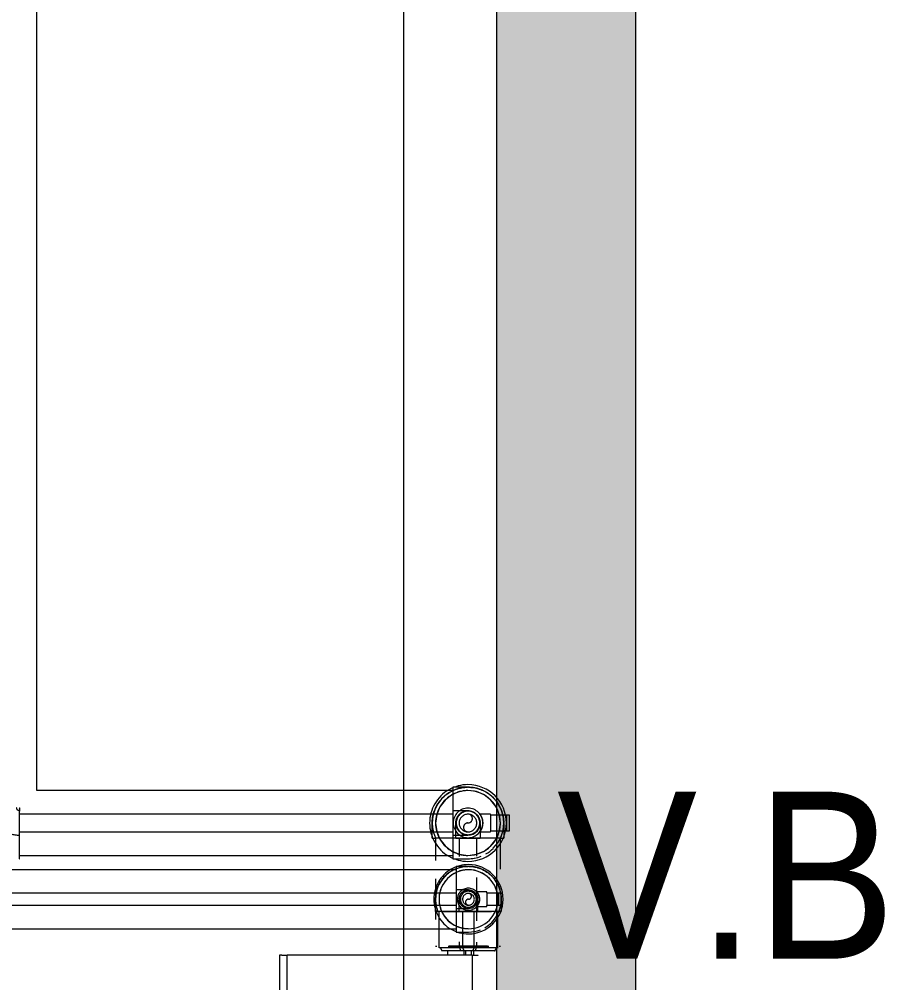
# Model space of a CAD drawing. Header units: metres. Extents: x 32 to 132, y -29 to 44.
# Drawn here: x 127.422 to 128.354, y -17.15 to -16.112 of the extents above; entities that cross this region are included whole.
import ezdxf

# ---------------------------------------------------------------- set-up
doc = ezdxf.new("R2010")
doc.units = ezdxf.units.M
doc.header["$LTSCALE"] = 100
doc.linetypes.add('HIDDEN JT', pattern=[0.0016, 0.001, -0.0006])
for name, color, linetype, lineweight in [('A-ANNO-NOTE', 7, 'Continuous', 9), ('Arqui', 8, 'Continuous', 0), ('M-EQPM', 7, 'Continuous', 18), ('P-PIPE', 7, 'Continuous', 18)]:
    doc.layers.add(name, color=color, linetype=linetype, lineweight=lineweight)
doc.layers.add('A-DETL', color=7, linetype='Continuous', lineweight=9, true_color=0x00a600)
doc.styles.add('SansSerif_1', font='SANSS__.TTF', dxfattribs={"width": 0.9, "height": 0.0018})

# ---------------------------------------------------------------- blocks, each defined once
blk = doc.blocks.new('estructura etapa 3')
at = {"layer": 'Arqui'}
blk.add_line((-49.6036, -6655.2792), (-49.6036, -6714.8391), dxfattribs=at)
blk = doc.blocks.new('A$C4ed580ad')
at = {"layer": 'Arqui', "ltscale": 0.3}
h = blk.add_hatch(color=256, dxfattribs=at)
h.dxf.hatch_style = 1
h.paths.add_polyline_path([(47.9816, 63.0005), (47.8316, 63.0005), (47.8316, 9.2757), (47.9816, 9.2757)])
at = {"layer": 'Arqui'}
blk.add_lwpolyline([(47.9816, 63.0005), (47.8316, 63.0005), (47.8316, 9.2757), (47.9816, 9.2757)], close=True, dxfattribs=at)
blk.add_blockref('estructura etapa 3', (97.3352, 6720.7245), dxfattribs=at)
blk = doc.blocks.new('USA_IDU_RAC_QMD3_231005_SALIDA ATRAS - 18_000BTU_ 208-230V_ AR18CSDABWKNCV-V70-NIVEL 04')
at = {"layer": 'A-DETL', "color": 7, "linetype": 'HIDDEN JT'}
for centre, major_axis, start_param, end_param in [((82.4708, -17.1202), (-0.00661, 0), 6.051933, 6.283185), ((82.6763, -17.1202), (-0.00226, 0), 3.141596, 3.403395)]:
    blk.add_ellipse(centre, major_axis=major_axis, ratio=0.000003, start_param=start_param, end_param=end_param, dxfattribs=at)
at = {"layer": 'M-EQPM', "color": 1, "true_color": 0xff0000}
for p, q in [((82.4642, -17.1202), (82.4642, -18.1759)), ((82.4668, -17.1202), (82.4724, -17.1202)), ((82.4724, -18.1759), (82.4724, -17.1202)), ((82.645, -17.1156), (82.645, -17.1202)), ((82.663, -17.1202), (82.663, -17.1156)), ((82.6644, -17.1156), (82.6644, -17.1202)), ((82.6707, -17.1202), (82.6707, -17.1156)), ((82.6716, -17.1202), (82.6782, -17.1202)), ((82.6716, -17.1202), (82.6716, -18.1759)), ((82.6734, -17.1202), (82.6734, -17.1156))]:
    blk.add_line(p, q, dxfattribs=at)
for centre, major_axis, start_param, end_param in [((82.4708, -17.1202), (-0.00661, 0), 5.358164, 6.283185), ((82.6586, -17.1202), (-0.4979, 0), 4.686303, 5.095564), ((82.6763, -17.1202), (-0.00226, 0), 3.141596, 3.665195)]:
    blk.add_ellipse(centre, major_axis=major_axis, ratio=0.000003, start_param=start_param, end_param=end_param, dxfattribs=at)
blk = doc.blocks.new('Elbow - Welded - REFRIGERACION-V88-NIVEL 04')
at = {"layer": 'A-DETL', "color": 11, "linetype": 'HIDDEN JT', "true_color": 0xff8080}
for p, q in [((82.6576, -17.0732), (82.6675, -17.0732)), ((82.6675, -17.0732), (82.6775, -17.0732))]:
    blk.add_line(p, q, dxfattribs=at)
at = {"layer": 'A-DETL', "color": 11, "linetype": 'HIDDEN JT', "true_color": 0xff8080, "flags": 128}
for points in [[(82.6576, -17.0601), (82.6576, -17.0597), (82.6576, -17.0593), (82.6576, -17.0589), (82.6577, -17.0585), (82.6578, -17.0581), (82.6579, -17.0577), (82.658, -17.0573), (82.6581, -17.0569), (82.6582, -17.0565), (82.6584, -17.0562), (82.6585, -17.0558), (82.6587, -17.0555), (82.6589, -17.0551), (82.6591, -17.0548), (82.6593, -17.0544), (82.6595, -17.0541), (82.6598, -17.0538), (82.66, -17.0535), (82.6603, -17.0532), (82.6606, -17.0529), (82.6609, -17.0526), (82.6612, -17.0524), (82.6615, -17.0521), (82.6618, -17.0519), (82.6622, -17.0517), (82.6625, -17.0515), (82.6628, -17.0513), (82.6632, -17.0511), (82.6636, -17.0509), (82.6639, -17.0508), (82.6643, -17.0506), (82.6647, -17.0505), (82.6649, -17.0504)], [(82.6655, -17.0503), (82.6658, -17.0502), (82.6662, -17.0502), (82.6666, -17.0501), (82.667, -17.0501)], [(82.668, -17.0501), (82.6683, -17.0501), (82.6687, -17.0502), (82.6691, -17.0502), (82.6695, -17.0503), (82.6697, -17.0503)], [(82.6706, -17.0506), (82.6707, -17.0506), (82.6711, -17.0507), (82.6714, -17.0509), (82.6718, -17.051), (82.6721, -17.0512)], [(82.6729, -17.0517), (82.6732, -17.0518), (82.6735, -17.0521), (82.6738, -17.0523), (82.6741, -17.0526), (82.6742, -17.0527)], [(82.6749, -17.0533), (82.675, -17.0534), (82.6752, -17.0537), (82.6755, -17.054), (82.6757, -17.0543), (82.6759, -17.0547)], [(82.6764, -17.0555), (82.6765, -17.0557), (82.6767, -17.0561), (82.6768, -17.0564), (82.677, -17.0568), (82.677, -17.057)], [(82.6773, -17.058), (82.6774, -17.0584), (82.6774, -17.0588), (82.6775, -17.0592), (82.6775, -17.0595)], [(82.6576, -17.0732), (82.6576, -17.0727), (82.6576, -17.0722), (82.6576, -17.0716), (82.6576, -17.0711), (82.6576, -17.0706), (82.6576, -17.0701), (82.6576, -17.0696), (82.6576, -17.0691), (82.6576, -17.0686), (82.6576, -17.0681), (82.6576, -17.0676), (82.6576, -17.0671), (82.6576, -17.0667), (82.6576, -17.0662), (82.6576, -17.0658), (82.6576, -17.0654), (82.6576, -17.0649), (82.6576, -17.0645), (82.6576, -17.0641), (82.6576, -17.0638), (82.6576, -17.0634), (82.6576, -17.0631), (82.6576, -17.0627), (82.6576, -17.0624), (82.6576, -17.0621), (82.6576, -17.0619), (82.6576, -17.0616), (82.6576, -17.0614), (82.6576, -17.0611), (82.6576, -17.0609), (82.6576, -17.0608), (82.6576, -17.0606), (82.6576, -17.0605), (82.6576, -17.0603), (82.6576, -17.0602), (82.6576, -17.0602), (82.6576, -17.0601), (82.6576, -17.0601), (82.6576, -17.0601)], [(82.6775, -17.0604), (82.6775, -17.0606), (82.6775, -17.0607), (82.6775, -17.0609), (82.6775, -17.0611), (82.6775, -17.0613), (82.6775, -17.0615), (82.6775, -17.0618), (82.6775, -17.0621), (82.6775, -17.0624), (82.6775, -17.0627), (82.6775, -17.063), (82.6775, -17.0633), (82.6775, -17.0637), (82.6775, -17.064), (82.6775, -17.0644), (82.6775, -17.0648), (82.6775, -17.0652), (82.6775, -17.0657), (82.6775, -17.0661), (82.6775, -17.0665), (82.6775, -17.067), (82.6775, -17.0675), (82.6775, -17.068), (82.6775, -17.0684), (82.6775, -17.0689), (82.6775, -17.0694), (82.6775, -17.0699), (82.6775, -17.0705), (82.6775, -17.071), (82.6775, -17.0715), (82.6775, -17.072), (82.6775, -17.0725), (82.6775, -17.0731), (82.6775, -17.0732)]]:
    blk.add_lwpolyline(points, dxfattribs=at)
at = {"layer": 'A-DETL', "color": 11, "linetype": 'HIDDEN JT', "true_color": 0xff8080}
blk.add_arc((82.6675, -17.0601), 0.00997, 105, 255, dxfattribs=at)
blk = doc.blocks.new('Elbow - Welded - REFRIGERACION-V73-NIVEL 04')
at = {"layer": 'A-DETL', "color": 11, "linetype": 'HIDDEN JT', "true_color": 0xff8080, "flags": 128}
for points in [[(76.4533, -8.513), (76.4532, -8.513), (76.453, -8.513), (76.4529, -8.513), (76.4527, -8.513)], [(76.4528, -8.533), (76.453, -8.533), (76.4532, -8.533), (76.4533, -8.533)]]:
    blk.add_lwpolyline(points, dxfattribs=at)
at = {"layer": 'P-PIPE', "color": 11, "true_color": 0xff8080, "flags": 128}
for points in [[(76.4537, -8.513), (76.4537, -8.513), (76.4537, -8.513), (76.4536, -8.513), (76.4535, -8.513), (76.4534, -8.513), (76.4533, -8.513), (76.4532, -8.513), (76.453, -8.513), (76.4529, -8.513), (76.4527, -8.513), (76.4525, -8.513), (76.4522, -8.513), (76.452, -8.513), (76.4517, -8.513), (76.4514, -8.513), (76.4511, -8.513), (76.4508, -8.513), (76.4504, -8.513), (76.4501, -8.513), (76.4497, -8.513), (76.4493, -8.513), (76.4489, -8.513), (76.4485, -8.513), (76.4481, -8.513), (76.4477, -8.513), (76.4472, -8.513), (76.4468, -8.513), (76.4463, -8.513), (76.4458, -8.513), (76.4453, -8.513), (76.4448, -8.513), (76.4443, -8.513), (76.4438, -8.513), (76.4433, -8.513), (76.4428, -8.513), (76.4423, -8.513), (76.4418, -8.513), (76.4412, -8.513), (76.4407, -8.513), (76.4406, -8.513)], [(76.4406, -8.533), (76.4411, -8.533), (76.4416, -8.533), (76.4421, -8.533), (76.4427, -8.533), (76.4432, -8.533), (76.4437, -8.533), (76.4442, -8.533), (76.4447, -8.533), (76.4452, -8.533), (76.4457, -8.533), (76.4462, -8.533), (76.4466, -8.533), (76.4471, -8.533), (76.4475, -8.533), (76.448, -8.533), (76.4484, -8.533), (76.4488, -8.533), (76.4492, -8.533), (76.4496, -8.533), (76.45, -8.533), (76.4503, -8.533), (76.4507, -8.533), (76.451, -8.533), (76.4513, -8.533), (76.4516, -8.533), (76.4519, -8.533), (76.4522, -8.533), (76.4524, -8.533), (76.4526, -8.533), (76.4528, -8.533), (76.453, -8.533), (76.4532, -8.533), (76.4533, -8.533), (76.4534, -8.533), (76.4535, -8.533), (76.4536, -8.533), (76.4537, -8.533), (76.4537, -8.533), (76.4537, -8.533)]]:
    blk.add_lwpolyline(points, dxfattribs=at)
at = {"layer": 'P-PIPE', "color": 11, "true_color": 0xff8080}
for start, end in [(0, 105), (255, 0)]:
    blk.add_arc((76.4537, -8.523), 0.00997, start, end, dxfattribs=at)
blk = doc.blocks.new('Elbow - Welded - REFRIGERACION-2702844-NIVEL 04')
at = {"layer": 'A-DETL', "color": 11, "linetype": 'HIDDEN JT', "true_color": 0xff8080}
for p, q in [((82.6539, -16.9943), (82.6671, -16.9943)), ((82.6671, -16.9943), (82.6758, -16.9943)), ((82.6764, -16.9943), (82.6802, -16.9943))]:
    blk.add_line(p, q, dxfattribs=at)
at = {"layer": 'A-DETL', "color": 11, "linetype": 'HIDDEN JT', "true_color": 0xff8080, "flags": 128}
for points in [[(82.6539, -16.978), (82.6539, -16.9775), (82.654, -16.9769), (82.654, -16.9764), (82.6541, -16.9759), (82.6542, -16.9754), (82.6543, -16.9749), (82.6544, -16.9743), (82.6546, -16.9738), (82.6548, -16.9733), (82.655, -16.9729), (82.6552, -16.9724), (82.6554, -16.9719), (82.6557, -16.9714), (82.6559, -16.971), (82.6562, -16.9706), (82.6565, -16.9701), (82.6569, -16.9697), (82.6572, -16.9693), (82.6576, -16.9689), (82.6579, -16.9685), (82.6583, -16.9682), (82.6587, -16.9678), (82.6591, -16.9675), (82.6595, -16.9672), (82.66, -16.9669), (82.6604, -16.9666), (82.6609, -16.9664), (82.6614, -16.9661), (82.6618, -16.9659), (82.6623, -16.9657), (82.6628, -16.9655), (82.6632, -16.9654)], [(82.6641, -16.9652), (82.6643, -16.9651), (82.6648, -16.965), (82.6654, -16.9649), (82.6659, -16.9649), (82.6664, -16.9648), (82.6666, -16.9648)], [(82.6675, -16.9648), (82.6676, -16.9648), (82.6681, -16.9649), (82.6687, -16.9649), (82.6692, -16.965), (82.6697, -16.9651), (82.67, -16.9652)], [(82.6709, -16.9654), (82.6712, -16.9655), (82.6717, -16.9657), (82.6722, -16.9659), (82.6727, -16.9661), (82.6732, -16.9663), (82.6733, -16.9664)], [(82.6741, -16.9668), (82.6745, -16.9671), (82.6749, -16.9674), (82.6753, -16.9678), (82.6757, -16.9681), (82.676, -16.9684)], [(82.6767, -16.969), (82.6769, -16.9692), (82.6772, -16.9696), (82.6775, -16.97), (82.6779, -16.9704), (82.6781, -16.9709), (82.6782, -16.971)], [(82.6787, -16.9718), (82.6789, -16.9723), (82.6791, -16.9727), (82.6793, -16.9732), (82.6795, -16.9737), (82.6797, -16.9741)], [(82.6799, -16.975), (82.6799, -16.9752), (82.68, -16.9757), (82.6801, -16.9763), (82.6802, -16.9768), (82.6802, -16.9773), (82.6802, -16.9775)], [(82.6539, -16.9943), (82.6539, -16.9936), (82.6539, -16.993), (82.6539, -16.9923), (82.6539, -16.9917), (82.6539, -16.9911), (82.6539, -16.9904), (82.6539, -16.9898), (82.6539, -16.9892), (82.6539, -16.9886), (82.6539, -16.9879), (82.6539, -16.9873), (82.6539, -16.9868), (82.6539, -16.9862), (82.6539, -16.9856), (82.6539, -16.9851), (82.6539, -16.9846), (82.6539, -16.984), (82.6539, -16.9835), (82.6539, -16.9831), (82.6539, -16.9826), (82.6539, -16.9821), (82.6539, -16.9817), (82.6539, -16.9813), (82.6539, -16.9809), (82.6539, -16.9806), (82.6539, -16.9802), (82.6539, -16.9799), (82.6539, -16.9796), (82.6539, -16.9793), (82.6539, -16.9791), (82.6539, -16.9789), (82.6539, -16.9787), (82.6539, -16.9785), (82.6539, -16.9783), (82.6539, -16.9782), (82.6539, -16.9781), (82.6539, -16.978), (82.6539, -16.978), (82.6539, -16.978)], [(82.6802, -16.9784), (82.6802, -16.9784), (82.6802, -16.9786), (82.6802, -16.9788), (82.6802, -16.979), (82.6802, -16.9793), (82.6802, -16.9795), (82.6802, -16.9798), (82.6802, -16.9801), (82.6802, -16.9805), (82.6802, -16.9808), (82.6802, -16.9812), (82.6802, -16.9816), (82.6802, -16.982), (82.6802, -16.9825), (82.6802, -16.9829), (82.6802, -16.9834), (82.6802, -16.9839), (82.6802, -16.9844), (82.6802, -16.9849), (82.6802, -16.9855), (82.6802, -16.986), (82.6802, -16.9866), (82.6802, -16.9872), (82.6802, -16.9878), (82.6802, -16.9884), (82.6802, -16.989), (82.6802, -16.9896), (82.6802, -16.9902), (82.6802, -16.9909), (82.6802, -16.9915), (82.6802, -16.9922), (82.6802, -16.9928), (82.6802, -16.9935), (82.6802, -16.9941), (82.6802, -16.9943)]]:
    blk.add_lwpolyline(points, dxfattribs=at)
at = {"layer": 'A-DETL', "color": 11, "linetype": 'HIDDEN JT', "true_color": 0xff8080}
for start, end in [(113.4229, 228.9763), (237.6592, 255)]:
    blk.add_arc((82.6671, -16.978), 0.0131, start, end, dxfattribs=at)
blk = doc.blocks.new('Elbow - Welded - REFRIGERACION-V89-NIVEL 04')
at = {"layer": 'A-DETL', "color": 1, "linetype": 'HIDDEN JT', "true_color": 0xff0000, "flags": 128}
blk.add_lwpolyline([(-0.0131, 0.0163), (-0.0131, 0.0162), (-0.0132, 0.0161), (-0.0132, 0.0159), (-0.0132, 0.0158), (-0.0132, 0.0157), (-0.0132, 0.0156), (-0.0133, 0.0154), (-0.0133, 0.0153), (-0.0134, 0.0152), (-0.0134, 0.0151), (-0.0134, 0.015), (-0.0135, 0.0149), (-0.0136, 0.0147), (-0.0136, 0.0146), (-0.0137, 0.0145), (-0.0138, 0.0144), (-0.0139, 0.0143), (-0.0139, 0.0142), (-0.014, 0.0141), (-0.0141, 0.014), (-0.0142, 0.014), (-0.0143, 0.0139), (-0.0144, 0.0138), (-0.0145, 0.0137), (-0.0146, 0.0136), (-0.0147, 0.0136), (-0.0148, 0.0135), (-0.0149, 0.0135), (-0.0151, 0.0134), (-0.0152, 0.0134), (-0.0153, 0.0133), (-0.0154, 0.0133), (-0.0155, 0.0132), (-0.0157, 0.0132), (-0.0158, 0.0132), (-0.0159, 0.0132), (-0.016, 0.0132), (-0.0162, 0.0132), (-0.0163, 0.0131), (-0.0163, 0.0131)], dxfattribs=at)
at = {"layer": 'P-PIPE', "color": 1, "true_color": 0xff0000, "flags": 128}
for points in [[(-0.0163, -0.0131), (-0.0151, -0.0131), (-0.014, -0.0131), (-0.0128, -0.0129), (-0.0116, -0.0128), (-0.0105, -0.0126), (-0.0093, -0.0123), (-0.0082, -0.012), (-0.0071, -0.0117), (-0.0059, -0.0113), (-0.0048, -0.0108), (-0.0038, -0.0103), (-0.0027, -0.0098), (-0.0017, -0.0093), (-0.0007, -0.0086), (0.0003, -0.008), (0.0013, -0.0073), (0.0022, -0.0066), (0.0031, -0.0058), (0.004, -0.005), (0.0048, -0.0042), (0.0056, -0.0033), (0.0064, -0.0025), (0.0071, -0.0015), (0.0078, -0.0006), (0.0085, 0.0004), (0.0091, 0.0014), (0.0097, 0.0024), (0.0102, 0.0035), (0.0107, 0.0046), (0.0111, 0.0056), (0.0115, 0.0068), (0.0119, 0.0079), (0.0122, 0.009), (0.0125, 0.0102), (0.0127, 0.0113), (0.0129, 0.0125), (0.013, 0.0136), (0.0131, 0.0148), (0.0131, 0.016), (0.0131, 0.0163)], [(-0.0131, 0.0163), (-0.0131, 0.0162), (-0.0132, 0.0161), (-0.0132, 0.0159), (-0.0132, 0.0158), (-0.0132, 0.0157), (-0.0132, 0.0156), (-0.0133, 0.0154), (-0.0133, 0.0153), (-0.0134, 0.0152), (-0.0134, 0.0151), (-0.0134, 0.015), (-0.0135, 0.0149), (-0.0136, 0.0147), (-0.0136, 0.0146), (-0.0137, 0.0145), (-0.0138, 0.0144), (-0.0139, 0.0143), (-0.0139, 0.0142), (-0.014, 0.0141), (-0.0141, 0.014), (-0.0142, 0.014), (-0.0143, 0.0139), (-0.0144, 0.0138), (-0.0145, 0.0137), (-0.0146, 0.0136), (-0.0147, 0.0136), (-0.0148, 0.0135), (-0.0149, 0.0135), (-0.0151, 0.0134), (-0.0152, 0.0134), (-0.0153, 0.0133), (-0.0154, 0.0133), (-0.0155, 0.0132), (-0.0157, 0.0132), (-0.0158, 0.0132), (-0.0159, 0.0132), (-0.016, 0.0132), (-0.0162, 0.0132), (-0.0163, 0.0131)]]:
    blk.add_lwpolyline(points, dxfattribs=at)
blk = doc.blocks.new('Ball_Valve-Brass-Standard_Port-WATTS-WBVS3-0_38_Thru_3_00_Inch-Soldered - 5_8_-V91-NIVEL 04')
at = {"layer": 'A-DETL', "color": 11, "linetype": 'HIDDEN JT', "true_color": 0xff8080}
for p, q in [((82.6912, -13.2454), (82.6798, -13.2454)), ((82.6912, -13.2457), (82.6912, -13.2454)), ((82.6912, -13.2462), (82.7044, -13.2462)), ((82.6912, -13.2462), (82.6912, -13.2637)), ((82.6798, -13.2645), (82.6912, -13.2645)), ((82.7044, -13.2637), (82.6912, -13.2637)), ((82.6912, -13.2645), (82.6912, -13.2641))]:
    blk.add_line(p, q, dxfattribs=at)
for radius, start, end in [(0.0159, 90, 270), (0.0159, 270, 90), (0.0127, 90, 270), (0.0127, 90, 195), (0.0127, 270, 90), (0.0127, 46.8793, 90), (0.0127, 15, 45), (0.0127, 300, 330), (0.0127, 255, 270), (0.0127, 270, 285)]:
    blk.add_arc((82.6671, -13.2549), radius, start, end, dxfattribs=at)
for points, knots in [([(82.6799, -13.2456), (82.6799, -13.2456), (82.68, -13.2457), (82.6802, -13.246), (82.6804, -13.2463), (82.6805, -13.2465), (82.6807, -13.2467), (82.6808, -13.2469), (82.6809, -13.2472), (82.6812, -13.2476), (82.6814, -13.2481), (82.6816, -13.2485), (82.6817, -13.2488), (82.6818, -13.2491), (82.682, -13.2495), (82.6822, -13.2501), (82.6824, -13.2508), (82.6826, -13.2516), (82.6827, -13.2524), (82.6829, -13.2535), (82.6829, -13.2544), (82.683, -13.2549)], [0.5555556, 0.5555556, 0.5555556, 0.5555556, 0.5833333, 0.6111111, 0.6388889, 0.6527778, 0.6666667, 0.6805556, 0.6944444, 0.7222222, 0.75, 0.7638889, 0.7777778, 0.7916667, 0.8055556, 0.8333333, 0.8611111, 0.8888889, 0.9166667, 0.9444444, 1, 1, 1, 1]), ([(82.683, -13.2549), (82.6829, -13.2555), (82.6829, -13.2564), (82.6827, -13.2575), (82.6826, -13.2583), (82.6824, -13.259), (82.6822, -13.2598), (82.682, -13.2603), (82.6818, -13.2608), (82.6817, -13.2611), (82.6816, -13.2614), (82.6814, -13.2618), (82.6812, -13.2622), (82.6809, -13.2626), (82.6808, -13.263), (82.6807, -13.2632), (82.6805, -13.2634), (82.6804, -13.2636), (82.6802, -13.2639), (82.68, -13.2641), (82.6799, -13.2643), (82.6799, -13.2643)], [0, 0, 0, 0, 0.0555556, 0.0833333, 0.1111111, 0.1388889, 0.1666667, 0.1944444, 0.2083333, 0.2222222, 0.2361111, 0.25, 0.2777778, 0.3055556, 0.3194444, 0.3333333, 0.3472222, 0.3611111, 0.3888889, 0.4166667, 0.4444444, 0.4444444, 0.4444444, 0.4444444])]:
    blk.add_open_spline(points, degree=3, knots=knots, dxfattribs=at)
at = {"layer": 'P-PIPE', "color": 11, "true_color": 0xff8080}
for p, q in [((82.7045, -13.2462), (82.7087, -13.2462)), ((82.7087, -13.2462), (82.7115, -13.2462)), ((82.7087, -13.2462), (82.7087, -13.2637)), ((82.7115, -13.2462), (82.7115, -13.2637)), ((82.7087, -13.2637), (82.7045, -13.2637)), ((82.7115, -13.2637), (82.7087, -13.2637))]:
    blk.add_line(p, q, dxfattribs=at)
blk = doc.blocks.new('Ball_Valve-Brass-Standard_Port-WATTS-WBVS3-0_38_Thru_3_00_Inch-Soldered - 3_8_-V93-NIVEL 04')
at = {"layer": 'A-DETL', "color": 11, "linetype": 'HIDDEN JT', "true_color": 0xff8080}
for p, q in [((82.6873, -17.0522), (82.6765, -17.0522)), ((82.6873, -17.0532), (82.6873, -17.0522)), ((82.6873, -17.0531), (82.7, -17.0531)), ((82.6873, -17.0531), (82.6873, -17.067)), ((82.7, -17.0531), (82.7025, -17.0531)), ((82.7, -17.0531), (82.7, -17.067)), ((82.7025, -17.057), (82.7025, -17.0631)), ((82.6765, -17.0679), (82.6873, -17.0679)), ((82.6873, -17.0679), (82.6873, -17.0669)), ((82.7, -17.067), (82.6873, -17.067)), ((82.7025, -17.067), (82.7, -17.067))]:
    blk.add_line(p, q, dxfattribs=at)
for radius, start, end in [(0.0119, 90, 270), (0.0119, 270, 90), (0.00861, 90, 270), (0.00861, 165, 255), (0.00861, 90, 150), (0.00861, 270, 90), (0.00861, 17.2477, 90), (0.00861, 315, 15), (0.00861, 270, 300), (0.00861, 330, 340.5934), (0.00861, 330, 340.5934)]:
    blk.add_arc((82.6675, -17.0601), radius, start, end, dxfattribs=at)
for points, knots in [([(82.6766, -17.0523), (82.6766, -17.0523), (82.6766, -17.0524), (82.6767, -17.0525), (82.6769, -17.0527), (82.6771, -17.0529), (82.6772, -17.0531), (82.6773, -17.0532), (82.6773, -17.0533), (82.6774, -17.0533), (82.6775, -17.0535), (82.6776, -17.0537), (82.6778, -17.054), (82.678, -17.0544), (82.6782, -17.0547), (82.6783, -17.055), (82.6784, -17.0552), (82.6786, -17.0556), (82.6788, -17.0561), (82.679, -17.0567), (82.6791, -17.0573), (82.6793, -17.058), (82.6794, -17.0589), (82.6794, -17.0596), (82.6795, -17.0601)], [0.5555556, 0.5555556, 0.5555556, 0.5555556, 0.5694444, 0.5833333, 0.6111111, 0.6388889, 0.6527778, 0.6597222, 0.6666667, 0.6736111, 0.6805556, 0.6944444, 0.7222222, 0.75, 0.7638889, 0.7777778, 0.7916667, 0.8055556, 0.8333333, 0.8611111, 0.8888889, 0.9166667, 0.9444444, 1, 1, 1, 1]), ([(82.6795, -17.0601), (82.6794, -17.0605), (82.6794, -17.0612), (82.6793, -17.0622), (82.6791, -17.0628), (82.679, -17.0635), (82.6788, -17.0641), (82.6786, -17.0645), (82.6784, -17.0649), (82.6783, -17.0652), (82.6782, -17.0654), (82.678, -17.0657), (82.6778, -17.0661), (82.6776, -17.0664), (82.6775, -17.0666), (82.6774, -17.0668), (82.6773, -17.0669), (82.6773, -17.0669), (82.6772, -17.067), (82.6771, -17.0672), (82.6769, -17.0674), (82.6767, -17.0676), (82.6766, -17.0677), (82.6766, -17.0678), (82.6766, -17.0678)], [0, 0, 0, 0, 0.0555556, 0.0833333, 0.1111111, 0.1388889, 0.1666667, 0.1944444, 0.2083333, 0.2222222, 0.2361111, 0.25, 0.2777778, 0.3055556, 0.3194444, 0.3263889, 0.3333333, 0.3402778, 0.3472222, 0.3611111, 0.3888889, 0.4166667, 0.4305556, 0.4444444, 0.4444444, 0.4444444, 0.4444444])]:
    blk.add_open_spline(points, degree=3, knots=knots, dxfattribs=at)
at = {"layer": 'P-PIPE', "color": 11, "true_color": 0xff8080}
for p, q in [((82.7025, -17.0531), (82.7025, -17.0567)), ((82.7025, -17.0634), (82.7025, -17.067))]:
    blk.add_line(p, q, dxfattribs=at)
blk = doc.blocks.new('Elbow - Welded - REFRIGERACION-V94-NIVEL 04')
at = {"layer": 'A-DETL', "color": 11, "linetype": 'HIDDEN JT', "true_color": 0xff8080, "flags": 128}
for points in [[(82.6667, -16.9648), (82.6666, -16.9648), (82.6664, -16.9648), (82.6663, -16.9648)], [(82.6662, -16.9911), (82.6664, -16.9911), (82.6666, -16.9911), (82.6667, -16.9911)]]:
    blk.add_lwpolyline(points, dxfattribs=at)
at = {"layer": 'P-PIPE', "color": 11, "true_color": 0xff8080, "flags": 128}
for points in [[(82.6671, -16.9648), (82.6671, -16.9648), (82.667, -16.9648), (82.667, -16.9648), (82.6669, -16.9648), (82.6668, -16.9648), (82.6666, -16.9648), (82.6664, -16.9648), (82.6663, -16.9648), (82.666, -16.9648), (82.6658, -16.9648), (82.6655, -16.9648), (82.6652, -16.9648), (82.6649, -16.9648), (82.6646, -16.9648), (82.6642, -16.9648), (82.6639, -16.9648), (82.6635, -16.9648), (82.663, -16.9648), (82.6626, -16.9648), (82.6621, -16.9648), (82.6617, -16.9648), (82.6612, -16.9648), (82.6606, -16.9648), (82.6601, -16.9648), (82.6596, -16.9648), (82.659, -16.9648), (82.6585, -16.9648), (82.6579, -16.9648), (82.6573, -16.9648), (82.6567, -16.9648), (82.6561, -16.9648), (82.6554, -16.9648), (82.6548, -16.9648), (82.6542, -16.9648), (82.6535, -16.9648), (82.6529, -16.9648), (82.6522, -16.9648), (82.6516, -16.9648), (82.6509, -16.9648), (82.6508, -16.9648)], [(82.6508, -16.9911), (82.6514, -16.9911), (82.6521, -16.9911), (82.6527, -16.9911), (82.6534, -16.9911), (82.654, -16.9911), (82.6546, -16.9911), (82.6553, -16.9911), (82.6559, -16.9911), (82.6565, -16.9911), (82.6571, -16.9911), (82.6577, -16.9911), (82.6583, -16.9911), (82.6589, -16.9911), (82.6594, -16.9911), (82.66, -16.9911), (82.6605, -16.9911), (82.661, -16.9911), (82.6615, -16.9911), (82.662, -16.9911), (82.6625, -16.9911), (82.6629, -16.9911), (82.6633, -16.9911), (82.6637, -16.9911), (82.6641, -16.9911), (82.6645, -16.9911), (82.6648, -16.9911), (82.6652, -16.9911), (82.6655, -16.9911), (82.6657, -16.9911), (82.666, -16.9911), (82.6662, -16.9911), (82.6664, -16.9911), (82.6666, -16.9911), (82.6667, -16.9911), (82.6668, -16.9911), (82.6669, -16.9911), (82.667, -16.9911), (82.6671, -16.9911), (82.6671, -16.9911)]]:
    blk.add_lwpolyline(points, dxfattribs=at)
at = {"layer": 'P-PIPE', "color": 11, "true_color": 0xff8080}
for start, end in [(0, 113.2061), (255, 0), (229.1931, 237.4424)]:
    blk.add_arc((82.6671, -16.978), 0.0131, start, end, dxfattribs=at)
blk = doc.blocks.new('VALVULA DE BOLA - VALVULA DE BOLA-580206-NIVEL 04')
at = {"layer": 'A-ANNO-NOTE', "insert": (-0.001708, 0.001189), "char_height": 0.0018, "width": 0.00432911, "attachment_point": 1, "style": 'SansSerif_1'}
blk.add_mtext('V.B', dxfattribs=at)

msp = doc.modelspace()

# ---------------------------------------------------------------- linework, layer by layer
at = {"layer": 'A-DETL', "color": 1, "linetype": 'HIDDEN JT', "true_color": 0xff0000}
msp.add_line((127.4221, -16.9617), (127.4224, -16.9617), dxfattribs=at)
at = {"layer": 'A-DETL', "color": 11, "linetype": 'HIDDEN JT', "true_color": 0xff8080}
for p, q in [((127.8665, -16.9943), (127.87, -16.9943)), ((127.87, -16.994), (127.9402, -16.994)), ((127.87, -16.994), (127.87, -16.9943)), ((127.9402, -16.9943), (127.87, -16.9943)), ((127.8702, -16.9943), (127.8702, -17.0128)), ((127.8742, -16.9943), (127.8702, -16.9943)), ((127.9146, -16.9943), (127.8748, -16.9943)), ((127.8956, -16.9943), (127.8956, -17.014)), ((127.9353, -16.9943), (127.8956, -16.9943)), ((127.9146, -17.0138), (127.9146, -16.9943)), ((127.94, -16.9943), (127.936, -16.9943)), ((127.94, -16.9996), (127.94, -16.9943)), ((127.9402, -16.9943), (127.9402, -16.994)), ((127.9402, -16.9943), (127.9428, -16.9943)), ((127.9436, -16.992), (127.9436, -16.9922)), ((127.8702, -17.0383), (127.8702, -17.0818)), ((127.9146, -17.056), (127.9146, -17.0366)), ((127.9146, -17.0639), (127.9146, -17.0562)), ((127.9146, -17.0835), (127.9146, -17.0641)), ((127.9403, -17.0732), (127.8702, -17.0732)), ((127.8702, -17.0732), (127.8723, -17.0732)), ((127.8726, -17.0729), (127.9385, -17.0729)), ((127.8726, -17.073), (127.8726, -17.0732)), ((127.8738, -17.0732), (127.8738, -17.0917)), ((127.8992, -17.0732), (127.8992, -17.1124)), ((127.9119, -17.0732), (127.8992, -17.0732)), ((127.9119, -17.1124), (127.9119, -17.0732)), ((127.9373, -17.0749), (127.9373, -17.0732)), ((127.9373, -17.0794), (127.9373, -17.0752)), ((127.9385, -17.0732), (127.9385, -17.0729)), ((127.9388, -17.0732), (127.9406, -17.0732)), ((127.8836, -17.1108), (127.9146, -17.1108)), ((127.8956, -17.1061), (127.8956, -17.1108)), ((127.8956, -17.1108), (127.8972, -17.1156)), ((127.8956, -17.1108), (127.9275, -17.1108)), ((127.913, -17.1156), (127.9146, -17.1108)), ((127.9146, -17.1108), (127.9146, -17.1063)), ((127.8992, -17.1124), (127.9008, -17.1156)), ((127.9103, -17.1156), (127.9119, -17.1124))]:
    msp.add_line(p, q, dxfattribs=at)
at = {"layer": 'A-DETL', "color": 11, "linetype": 'HIDDEN JT', "true_color": 0xff8080, "flags": 128}
for points in [[(127.8665, -16.978), (127.8666, -16.9764), (127.8667, -16.9749), (127.8668, -16.9734), (127.867, -16.9718), (127.8673, -16.9703), (127.8676, -16.9688), (127.868, -16.9673), (127.8685, -16.9659), (127.869, -16.9644), (127.8696, -16.963), (127.8702, -16.9616), (127.8709, -16.9602), (127.8716, -16.9588), (127.8724, -16.9575), (127.8733, -16.9562), (127.8742, -16.955), (127.8751, -16.9537), (127.8761, -16.9526), (127.8771, -16.9514), (127.8782, -16.9503), (127.8794, -16.9493), (127.8805, -16.9483), (127.8817, -16.9473), (127.883, -16.9464), (127.8843, -16.9455), (127.8856, -16.9447), (127.8869, -16.944), (127.8883, -16.9433), (127.8897, -16.9426), (127.8911, -16.9421), (127.8926, -16.9415), (127.894, -16.9411), (127.8955, -16.9406), (127.897, -16.9403), (127.8985, -16.94), (127.9001, -16.9398), (127.9016, -16.9396), (127.9031, -16.9395), (127.9046, -16.9394)], [(127.9051, -16.9431), (127.8961, -16.9442), (127.8876, -16.9477), (127.8804, -16.9533), (127.8748, -16.9605), (127.8714, -16.9689), (127.8702, -16.978)], [(127.9046, -16.9394), (127.9045, -16.9394), (127.9043, -16.9394)], [(127.94, -16.978), (127.9388, -16.9689), (127.9353, -16.9605), (127.9298, -16.9533), (127.9226, -16.9477), (127.9141, -16.9442), (127.9051, -16.9431)], [(127.9055, -16.9394), (127.9066, -16.9395), (127.9082, -16.9396), (127.9097, -16.9397), (127.9112, -16.9399), (127.9127, -16.9402), (127.9143, -16.9405), (127.9146, -16.9406)], [(127.9155, -16.9409), (127.9157, -16.9409), (127.9172, -16.9414), (127.9187, -16.9419), (127.9201, -16.9425), (127.9215, -16.9431), (127.9229, -16.9438), (127.9242, -16.9445), (127.9243, -16.9446)], [(127.9248, -16.9448), (127.9256, -16.9453), (127.9269, -16.9462), (127.9281, -16.9471), (127.9293, -16.948), (127.9305, -16.949), (127.9316, -16.95), (127.932, -16.9504)], [(127.9326, -16.951), (127.9327, -16.9511), (127.9338, -16.9523), (127.9348, -16.9534), (127.9358, -16.9546), (127.9367, -16.9559), (127.9375, -16.9572), (127.9383, -16.9583)], [(127.9387, -16.9591), (127.9391, -16.9598), (127.9398, -16.9612), (127.9404, -16.9626), (127.941, -16.964), (127.9415, -16.9655), (127.942, -16.9669), (127.9422, -16.9676)], [(127.9424, -16.9684), (127.9428, -16.9699), (127.9431, -16.9714), (127.9433, -16.973), (127.9435, -16.9745), (127.9436, -16.976), (127.9436, -16.9776)], [(127.8665, -16.9943), (127.8665, -16.9936), (127.8665, -16.993), (127.8665, -16.9923), (127.8665, -16.9917), (127.8665, -16.9911), (127.8665, -16.9904), (127.8665, -16.9898), (127.8665, -16.9892), (127.8665, -16.9886), (127.8665, -16.9879), (127.8665, -16.9873), (127.8665, -16.9868), (127.8665, -16.9862), (127.8665, -16.9856), (127.8665, -16.9851), (127.8665, -16.9846), (127.8665, -16.984), (127.8665, -16.9835), (127.8665, -16.9831), (127.8665, -16.9826), (127.8665, -16.9821), (127.8665, -16.9817), (127.8665, -16.9813), (127.8665, -16.9809), (127.8665, -16.9806), (127.8665, -16.9802), (127.8665, -16.9799), (127.8665, -16.9796), (127.8665, -16.9793), (127.8665, -16.9791), (127.8665, -16.9789), (127.8665, -16.9787), (127.8665, -16.9785), (127.8665, -16.9783), (127.8665, -16.9782), (127.8665, -16.9781), (127.8665, -16.978), (127.8665, -16.978), (127.8665, -16.978)], [(127.8702, -16.978), (127.8714, -16.987), (127.8748, -16.9954), (127.8804, -17.0027), (127.8876, -17.0082), (127.8961, -17.0117), (127.9051, -17.0129)], [(127.9051, -17.0129), (127.9141, -17.0117), (127.9226, -17.0082), (127.9298, -17.0027), (127.9353, -16.9954), (127.9388, -16.987), (127.94, -16.978)], [(127.9436, -16.9784), (127.9436, -16.9784), (127.9436, -16.9786), (127.9436, -16.9788), (127.9436, -16.979), (127.9436, -16.9793), (127.9436, -16.9795), (127.9436, -16.9798), (127.9436, -16.9801), (127.9436, -16.9805), (127.9436, -16.9808), (127.9436, -16.9812), (127.9436, -16.9816), (127.9436, -16.982), (127.9436, -16.9825), (127.9436, -16.9829), (127.9436, -16.9834), (127.9436, -16.9839), (127.9436, -16.9844), (127.9436, -16.9849), (127.9436, -16.9855), (127.9436, -16.986), (127.9436, -16.9866), (127.9436, -16.9872), (127.9436, -16.9878), (127.9436, -16.9884), (127.9436, -16.989), (127.9436, -16.9896), (127.9436, -16.9902), (127.9436, -16.9909), (127.9436, -16.9915), (127.9436, -16.9917)], [(127.9042, -17.0165), (127.9044, -17.0165), (127.9046, -17.0165)], [(127.8702, -17.0601), (127.8702, -17.0586), (127.8703, -17.0572), (127.8704, -17.0558), (127.8706, -17.0544), (127.8709, -17.053), (127.8712, -17.0516), (127.8716, -17.0503), (127.872, -17.0489), (127.8724, -17.0476), (127.873, -17.0463), (127.8735, -17.045), (127.8742, -17.0437), (127.8749, -17.0425), (127.8756, -17.0413), (127.8764, -17.0401), (127.8772, -17.0389), (127.878, -17.0378), (127.879, -17.0367), (127.8799, -17.0357), (127.8809, -17.0347), (127.8819, -17.0337), (127.883, -17.0328), (127.8841, -17.0319), (127.8853, -17.0311), (127.8864, -17.0303), (127.8876, -17.0296), (127.8889, -17.0289), (127.8901, -17.0282), (127.8914, -17.0276), (127.8927, -17.0271), (127.8941, -17.0266), (127.8954, -17.0262), (127.8968, -17.0258), (127.8982, -17.0255), (127.8995, -17.0252), (127.9009, -17.025), (127.9023, -17.0248), (127.9038, -17.0247), (127.9049, -17.0247)], [(127.905, -17.0247), (127.9049, -17.0247), (127.9047, -17.0247), (127.9045, -17.0247)], [(127.906, -17.0247), (127.907, -17.0247), (127.9084, -17.0248), (127.9098, -17.0249), (127.9112, -17.0251), (127.9126, -17.0254), (127.914, -17.0257), (127.9143, -17.0258)], [(127.9151, -17.026), (127.9153, -17.0261), (127.9167, -17.0265), (127.918, -17.027), (127.9193, -17.0275), (127.9206, -17.0281), (127.9219, -17.0287), (127.9231, -17.0294), (127.9232, -17.0294)], [(127.9236, -17.0297), (127.9243, -17.0301), (127.9255, -17.0309), (127.9267, -17.0317), (127.9278, -17.0326), (127.9289, -17.0335), (127.9299, -17.0344), (127.9302, -17.0347)], [(127.9309, -17.0353), (127.9309, -17.0354), (127.9319, -17.0364), (127.9328, -17.0375), (127.9337, -17.0386), (127.9345, -17.0398), (127.9353, -17.0409), (127.936, -17.042)], [(127.9364, -17.0428), (127.9367, -17.0434), (127.9374, -17.0446), (127.938, -17.0459), (127.9385, -17.0472), (127.939, -17.0486), (127.9394, -17.0499), (127.9396, -17.0505)], [(127.9398, -17.0513), (127.9401, -17.0527), (127.9404, -17.054), (127.9404, -17.0542)], [(127.9405, -17.0548), (127.9406, -17.0554), (127.9408, -17.0568), (127.9409, -17.0583), (127.9409, -17.0597)], [(127.8702, -17.0732), (127.8702, -17.0727), (127.8702, -17.0722), (127.8702, -17.0716), (127.8702, -17.0711), (127.8702, -17.0706), (127.8702, -17.0701), (127.8702, -17.0696), (127.8702, -17.0691), (127.8702, -17.0686), (127.8702, -17.0681), (127.8702, -17.0676), (127.8702, -17.0671), (127.8702, -17.0667), (127.8702, -17.0662), (127.8702, -17.0658), (127.8702, -17.0654), (127.8702, -17.0649), (127.8702, -17.0645), (127.8702, -17.0641), (127.8702, -17.0638), (127.8702, -17.0634), (127.8702, -17.0631), (127.8702, -17.0627), (127.8702, -17.0624), (127.8702, -17.0621), (127.8702, -17.0619), (127.8702, -17.0616), (127.8702, -17.0614), (127.8702, -17.0611), (127.8702, -17.0609), (127.8702, -17.0608), (127.8702, -17.0606), (127.8702, -17.0605), (127.8702, -17.0603), (127.8702, -17.0602), (127.8702, -17.0602), (127.8702, -17.0601), (127.8702, -17.0601), (127.8702, -17.0601)], [(127.9409, -17.0604), (127.9409, -17.0606), (127.9409, -17.0607), (127.9409, -17.0609), (127.9409, -17.0611), (127.9409, -17.0613), (127.9409, -17.0615), (127.9409, -17.0618), (127.9409, -17.0621), (127.9409, -17.0624), (127.9409, -17.0627), (127.9409, -17.063), (127.9409, -17.0633), (127.9409, -17.0637), (127.9409, -17.064), (127.9409, -17.0644), (127.9409, -17.0648), (127.9409, -17.0652), (127.9409, -17.0657), (127.9409, -17.0661), (127.9409, -17.0665), (127.9409, -17.067), (127.9409, -17.0675), (127.9409, -17.068), (127.9409, -17.0684), (127.9409, -17.0689), (127.9409, -17.0694), (127.9409, -17.0699), (127.9409, -17.0705), (127.9409, -17.071), (127.9409, -17.0712)], [(127.9047, -17.0954), (127.9048, -17.0954), (127.905, -17.0954)]]:
    msp.add_lwpolyline(points, dxfattribs=at)
at = {"layer": 'A-DETL', "color": 11, "linetype": 'HIDDEN JT', "true_color": 0xff8080}
for centre, radius, start, end in [((127.9051, -16.978), 0.0413, 120, 180), ((127.9051, -16.978), 0.0385, 94.0509, 180), ((127.9051, -16.978), 0.0349, 90, 117.8611), ((127.9051, -16.978), 0.0349, 105, 109.2845), ((127.9051, -16.978), 0.0349, 0, 90), ((127.9051, -16.978), 0.0385, 76.3235, 86.0596), ((127.9051, -16.978), 0.0385, 72.7416, 75.5993), ((127.9051, -16.978), 0.0385, 57.3655, 70.1123), ((127.9051, -16.978), 0.0349, 117.5673, 180), ((127.9051, -16.978), 0.0385, 48.3022, 55.7853), ((127.9051, -16.978), 0.0385, 42.8163, 47.1682), ((127.9051, -16.978), 0.0385, 34.2033, 41.6856), ((127.9051, -16.978), 0.0385, 28.5419, 32.6173), ((127.9051, -16.978), 0.0385, 19.8793, 27.6607), ((127.9051, -16.978), 0.00952, 0, 180), ((127.9051, -16.978), 0.00952, 0, 180), ((127.9051, -16.9732), 0.00476, 270, 90), ((127.9051, -16.9732), 0.00476, 270, 90), ((127.9051, -16.978), 0.0385, 14.3915, 17.2374), ((127.9051, -16.978), 0.0385, 3.9619, 13.6686), ((127.9051, -16.978), 0.0413, 180, 240), ((127.9051, -16.978), 0.0385, 180, 204.478), ((127.9051, -16.978), 0.0349, 180, 193.9305), ((127.9051, -16.978), 0.0349, 180, 242.4327), ((127.9051, -16.978), 0.00952, 180, 0), ((127.9051, -16.978), 0.00952, 180, 0), ((127.9051, -16.9827), 0.00476, 90, 270), ((127.9051, -16.9827), 0.00476, 90, 270), ((127.9051, -16.978), 0.0349, 270, 0), ((127.9051, -16.978), 0.0349, 346.0695, 0), ((127.9051, -16.978), 0.0385, 346.5831, 356.944), ((127.9051, -16.978), 0.0349, 199.2756, 207.8611), ((127.9051, -16.978), 0.0349, 332.1389, 340.7244), ((127.9051, -16.978), 0.0385, 335.522, 340.8123), ((127.9051, -16.978), 0.0385, 342.8532, 345.7991), ((127.9051, -16.978), 0.0349, 242.1389, 270), ((127.9051, -16.978), 0.0349, 250.7155, 255), ((127.9056, -17.0601), 0.0373, 120, 180), ((127.9056, -17.0601), 0.0354, 93.7685, 180), ((127.9056, -17.0601), 0.0354, 76.356, 85.7064), ((127.9056, -17.0601), 0.0354, 72.8597, 75.5668), ((127.9056, -17.0601), 0.0354, 57.4365, 69.9944), ((127.9056, -17.0601), 0.0317, 90, 180), ((127.9056, -17.0601), 0.0317, 114.6552, 180), ((127.9056, -17.0601), 0.0317, 90, 114.4603), ((127.9056, -17.0601), 0.0318, 105, 108.1517), ((127.9056, -17.0601), 0.0318, 0, 90), ((127.9056, -17.0601), 0.0317, 360, 90), ((127.9056, -17.0601), 0.0354, 48.353, 55.7145), ((127.9056, -17.0601), 0.0354, 42.8671, 47.1173), ((127.9056, -17.0601), 0.0354, 34.2744, 41.6349), ((127.9056, -17.0601), 0.0354, 28.5815, 32.5461), ((127.9056, -17.0601), 0.0354, 19.9978, 27.6212), ((127.9056, -17.0601), 0.00635, 0, 180), ((127.9056, -17.0601), 0.00635, 0, 180), ((127.9056, -17.0569), 0.00317, 270, 90), ((127.9056, -17.0569), 0.00317, 270, 90), ((127.9056, -17.0601), 0.0354, 14.4239, 17.1188), ((127.9056, -17.0601), 0.0354, 7.185, 13.6362), ((127.9056, -17.0601), 0.0354, 4.3175, 5.748), ((127.9056, -17.0601), 0.0373, 180, 240), ((127.9056, -17.0601), 0.0354, 180, 201.2456), ((127.9056, -17.0601), 0.0317, 180, 192.2301), ((127.9056, -17.0601), 0.0317, 180, 270), ((127.9056, -17.0601), 0.0317, 180, 243.8749), ((127.9056, -17.0601), 0.00635, 180, 0), ((127.9056, -17.0601), 0.00635, 180, 0), ((127.9056, -17.0632), 0.00317, 90, 270), ((127.9056, -17.0632), 0.00317, 90, 270), ((127.9056, -17.0601), 0.0318, 270, 0), ((127.9056, -17.0601), 0.0318, 270, 360), ((127.9056, -17.0601), 0.0318, 347.7699, 0), ((127.9056, -17.0601), 0.0354, 343.6197, 346.0593), ((127.9056, -17.0601), 0.0354, 347.1561, 351.2844), ((127.9056, -17.0601), 0.0354, 353.0275, 357.8965), ((127.9056, -17.0601), 0.0318, 198.1295, 204.4603), ((127.9056, -17.0601), 0.0317, 335.5397, 341.8705), ((127.9056, -17.0601), 0.0354, 338.7544, 342.2153), ((127.9056, -17.0601), 0.0317, 245.5397, 270), ((127.9056, -17.0601), 0.0317, 251.8483, 255)]:
    msp.add_arc(centre, radius, start, end, dxfattribs=at)
for centre, major_axis, start_param, end_param in [((127.9056, -17.0732), (0.0317, 0), 2.714682, 3.141593), ((127.9056, -17.0732), (0.0317, 0), 3.549299, 4.712389), ((127.9056, -17.0732), (0.0318, 0), 4.712389, 5.6055), ((127.9056, -17.0732), (0.0317, 0), 5.759587, 5.875479), ((127.9056, -17.0732), (0.0318, 0), 0, 0.426911), ((127.9051, -17.1108), (0.0333, 0), 1.5708, 2.219074), ((127.9051, -17.1108), (-0.0333, 0), 4.024426, 4.712392)]:
    msp.add_ellipse(centre, major_axis=major_axis, ratio=0.000003, start_param=start_param, end_param=end_param, dxfattribs=at)
at = {"layer": 'P-PIPE', "color": 1, "true_color": 0xff0000}
for p, q in [((127.441, -16.9431), (127.441, -8.7165)), ((127.4224, -17.0165), (127.4224, -16.9653))]:
    msp.add_line(p, q, dxfattribs=at)
at = {"layer": 'P-PIPE', "color": 11, "true_color": 0xff8080}
for p, q in [((127.8888, -16.9431), (127.441, -16.9431)), ((127.8888, -16.9394), (127.8888, -17.0165)), ((127.4224, -16.9617), (127.4224, -16.9653)), ((127.8888, -16.9685), (127.4224, -16.9685)), ((127.4224, -16.9875), (127.8888, -16.9875)), ((127.9428, -16.9943), (127.9436, -16.9943)), ((127.94, -17.0278), (127.94, -16.9997)), ((127.4224, -17.0129), (127.8888, -17.0129)), ((127.8702, -17.0129), (127.8702, -17.0183)), ((127.8924, -17.0247), (127.8924, -17.0253)), ((127.8924, -17.0256), (127.8924, -17.0945)), ((127.8924, -17.0283), (127.3488, -17.0283)), ((127.8924, -17.0537), (127.3302, -17.0537)), ((127.3302, -17.0664), (127.8924, -17.0664)), ((127.9373, -17.1124), (127.9373, -17.0794)), ((127.9403, -17.0732), (127.9409, -17.0732)), ((127.3302, -17.0918), (127.8924, -17.0918)), ((127.8738, -17.0918), (127.8738, -17.1124)), ((127.8924, -17.0948), (127.8924, -17.0954)), ((127.8702, -17.1108), (127.8714, -17.1108)), ((127.9388, -17.1108), (127.94, -17.1108)), ((127.8754, -17.1124), (127.877, -17.1156)), ((127.9341, -17.1156), (127.9357, -17.1124))]:
    msp.add_line(p, q, dxfattribs=at)
at = {"layer": 'P-PIPE', "color": 11, "true_color": 0xff8080, "flags": 128}
for points in [[(127.9051, -16.9394), (127.9051, -16.9394), (127.905, -16.9394), (127.905, -16.9394), (127.9049, -16.9394), (127.9048, -16.9394), (127.9046, -16.9394), (127.9045, -16.9394), (127.9043, -16.9394), (127.904, -16.9394), (127.9038, -16.9394), (127.9035, -16.9394), (127.9032, -16.9394), (127.9029, -16.9394), (127.9026, -16.9394), (127.9022, -16.9394), (127.9019, -16.9394), (127.9015, -16.9394), (127.901, -16.9394), (127.9006, -16.9394), (127.9001, -16.9394), (127.8997, -16.9394), (127.8992, -16.9394), (127.8987, -16.9394), (127.8981, -16.9394), (127.8976, -16.9394), (127.897, -16.9394), (127.8965, -16.9394), (127.8959, -16.9394), (127.8953, -16.9394), (127.8947, -16.9394), (127.8941, -16.9394), (127.8934, -16.9394), (127.8928, -16.9394), (127.8922, -16.9394), (127.8915, -16.9394), (127.8909, -16.9394), (127.8902, -16.9394), (127.8896, -16.9394), (127.8889, -16.9394), (127.8888, -16.9394)], [(127.9436, -16.9922), (127.9436, -16.9928), (127.9436, -16.9935), (127.9436, -16.9941), (127.9436, -16.9943)], [(127.8888, -17.0165), (127.8894, -17.0165), (127.8901, -17.0165), (127.8907, -17.0165), (127.8914, -17.0165), (127.892, -17.0165), (127.8926, -17.0165), (127.8933, -17.0165), (127.8939, -17.0165), (127.8945, -17.0165), (127.8951, -17.0165), (127.8957, -17.0165), (127.8963, -17.0165), (127.8969, -17.0165), (127.8974, -17.0165), (127.898, -17.0165), (127.8985, -17.0165), (127.899, -17.0165), (127.8995, -17.0165), (127.9, -17.0165), (127.9005, -17.0165), (127.9009, -17.0165), (127.9013, -17.0165), (127.9018, -17.0165), (127.9021, -17.0165), (127.9025, -17.0165), (127.9028, -17.0165), (127.9032, -17.0165), (127.9035, -17.0165), (127.9037, -17.0165), (127.904, -17.0165), (127.9042, -17.0165), (127.9044, -17.0165), (127.9046, -17.0165), (127.9047, -17.0165), (127.9049, -17.0165), (127.905, -17.0165), (127.905, -17.0165), (127.9051, -17.0165), (127.9051, -17.0165)], [(127.9056, -17.0247), (127.9055, -17.0247), (127.9055, -17.0247), (127.9055, -17.0247), (127.9054, -17.0247), (127.9053, -17.0247), (127.9052, -17.0247), (127.905, -17.0247), (127.9049, -17.0247), (127.9047, -17.0247), (127.9045, -17.0247), (127.9043, -17.0247), (127.9041, -17.0247), (127.9038, -17.0247), (127.9035, -17.0247), (127.9033, -17.0247), (127.903, -17.0247), (127.9026, -17.0247), (127.9023, -17.0247), (127.9019, -17.0247), (127.9016, -17.0247), (127.9012, -17.0247), (127.9008, -17.0247), (127.9004, -17.0247), (127.8999, -17.0247), (127.8995, -17.0247), (127.8991, -17.0247), (127.8986, -17.0247), (127.8981, -17.0247), (127.8977, -17.0247), (127.8972, -17.0247), (127.8967, -17.0247), (127.8962, -17.0247), (127.8957, -17.0247), (127.8952, -17.0247), (127.8946, -17.0247), (127.8941, -17.0247), (127.8936, -17.0247), (127.8931, -17.0247), (127.8925, -17.0247), (127.8924, -17.0247)], [(127.9409, -17.0715), (127.9409, -17.072), (127.9409, -17.0725), (127.9409, -17.0731), (127.9409, -17.0732)], [(127.8924, -17.0954), (127.8929, -17.0954), (127.8935, -17.0954), (127.894, -17.0954), (127.8945, -17.0954), (127.895, -17.0954), (127.8955, -17.0954), (127.896, -17.0954), (127.8965, -17.0954), (127.897, -17.0954), (127.8975, -17.0954), (127.898, -17.0954), (127.8985, -17.0954), (127.8989, -17.0954), (127.8994, -17.0954), (127.8998, -17.0954), (127.9003, -17.0954), (127.9007, -17.0954), (127.9011, -17.0954), (127.9015, -17.0954), (127.9018, -17.0954), (127.9022, -17.0954), (127.9025, -17.0954), (127.9029, -17.0954), (127.9032, -17.0954), (127.9035, -17.0954), (127.9037, -17.0954), (127.904, -17.0954), (127.9042, -17.0954), (127.9045, -17.0954), (127.9047, -17.0954), (127.9048, -17.0954), (127.905, -17.0954), (127.9051, -17.0954), (127.9053, -17.0954), (127.9054, -17.0954), (127.9054, -17.0954), (127.9055, -17.0954), (127.9055, -17.0954), (127.9056, -17.0954)]]:
    msp.add_lwpolyline(points, dxfattribs=at)
at = {"layer": 'P-PIPE', "color": 1, "true_color": 0xff0000, "flags": 128}
msp.add_lwpolyline([(127.4218, -17.0165), (127.4224, -17.0165)], dxfattribs=at)
at = {"layer": 'P-PIPE', "color": 11, "true_color": 0xff8080}
for centre, radius, start, end in [((127.9051, -16.978), 0.0413, 90, 120), ((127.9051, -16.978), 0.0385, 90, 93.9826), ((127.9051, -16.978), 0.0413, 0, 90), ((127.9051, -16.978), 0.0385, 79.8824, 90), ((127.9051, -16.978), 0.0385, 68.5282, 79.4489), ((127.9051, -16.978), 0.0385, 0, 60), ((127.9051, -16.978), 0.0413, 270, 0), ((127.9051, -16.978), 0.0385, 315, 0), ((127.9051, -16.978), 0.0385, 300, 314.8094), ((127.9051, -16.978), 0.0413, 240, 270), ((127.9051, -16.978), 0.0385, 266.0174, 270), ((127.9051, -16.978), 0.0385, 270, 280.1176), ((127.9051, -16.978), 0.0385, 280.5511, 291.4718), ((127.9056, -17.0601), 0.0373, 90, 120), ((127.9056, -17.0601), 0.0354, 90, 93.7354), ((127.9056, -17.0601), 0.0373, 0, 90), ((127.9056, -17.0601), 0.0354, 68.6868, 90), ((127.9056, -17.0601), 0.0354, 0, 60), ((127.9056, -17.0601), 0.0373, 270, 0), ((127.9056, -17.0601), 0.0354, 300, 0), ((127.9056, -17.0601), 0.0373, 240, 270), ((127.9056, -17.0601), 0.0354, 266.2646, 270), ((127.9056, -17.0601), 0.0354, 270, 291.3132)]:
    msp.add_arc(centre, radius, start, end, dxfattribs=at)
at = {"layer": 'P-PIPE', "color": 1, "true_color": 0xff0000}
for end in [270, 225]:
    msp.add_arc((127.4224, -16.9617), 0.00035, 180, end, dxfattribs=at)
at = {"layer": 'P-PIPE', "color": 11, "true_color": 0xff8080}
for centre, major_axis, start_param, end_param in [((127.9056, -17.1124), (0.0317, 0), 1.570796, 3.141593), ((127.9056, -17.1156), (0.0286, 0), 1.5708, 3.141594), ((127.9056, -17.1124), (0.0318, 0), 0, 1.570796), ((127.9056, -17.1156), (0.0286, 0), 0.000003, 1.5708), ((127.9056, -17.1156), (0.0286, 0), 6.081834, 6.283184)]:
    msp.add_ellipse(centre, major_axis=major_axis, ratio=0.000003, start_param=start_param, end_param=end_param, dxfattribs=at)

# ---------------------------------------------------------------- block references
at = {"layer": 'A-ANNO-NOTE', "xscale": 100, "yscale": 100, "zscale": 100}
msp.add_blockref('VALVULA DE BOLA - VALVULA DE BOLA-580206-NIVEL 04', (128.1717, -17.0631), dxfattribs=at)
at = {"layer": 'A-DETL', "color": 1, "linetype": 'HIDDEN JT', "true_color": 0xff0000, "rotation": 270}
msp.add_blockref('Elbow - Welded - REFRIGERACION-V89-NIVEL 04', (127.4061, -16.978), dxfattribs=at)
at = {"layer": 'A-DETL', "color": 11, "linetype": 'HIDDEN JT', "true_color": 0xff8080}
for name, p in [('Elbow - Welded - REFRIGERACION-V94-NIVEL 04', (45.238, 0)), ('Ball_Valve-Brass-Standard_Port-WATTS-WBVS3-0_38_Thru_3_00_Inch-Soldered - 5_8_-V91-NIVEL 04', (45.238, -3.723)), ('Elbow - Welded - REFRIGERACION-2702844-NIVEL 04', (45.238, 0)), ('Ball_Valve-Brass-Standard_Port-WATTS-WBVS3-0_38_Thru_3_00_Inch-Soldered - 3_8_-V93-NIVEL 04', (45.238, 0)), ('Elbow - Welded - REFRIGERACION-V73-NIVEL 04', (51.4518, -8.5371)), ('Elbow - Welded - REFRIGERACION-V88-NIVEL 04', (45.238, 0))]:
    msp.add_blockref(name, p, dxfattribs=at)
at = {"layer": 'A-DETL', "color": 7, "linetype": 'HIDDEN JT'}
msp.add_blockref('USA_IDU_RAC_QMD3_231005_SALIDA ATRAS - 18_000BTU_ 208-230V_ AR18CSDABWKNCV-V70-NIVEL 04', (45.238, 0), dxfattribs=at)
at = {"layer": 'Arqui'}
msp.add_blockref('A$C4ed580ad', (80.1042, -28.9743), dxfattribs=at)

doc.saveas('drawing.dxf')
